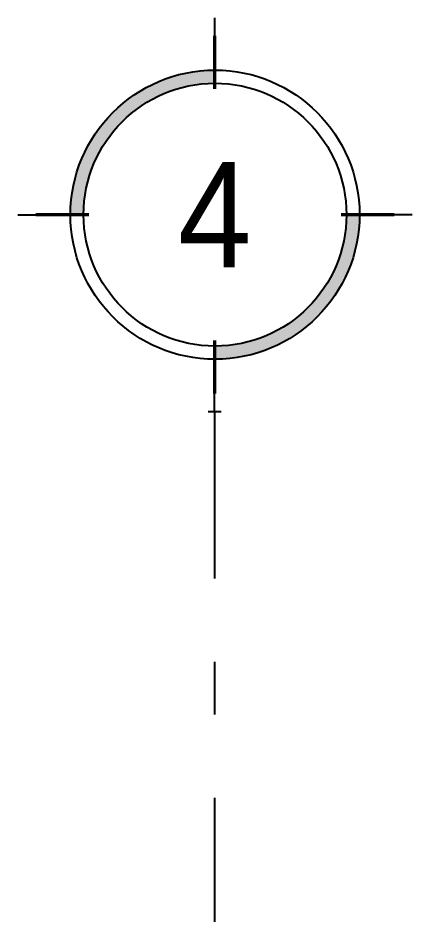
# Model space of a CAD drawing. Header units: metres. Extents: x -0.7 to 10.5, y -2 to 12.8.
# Drawn here: x 8.666 to 9.416, y 11.053 to 12.757 of the extents above; entities that cross this region are included whole.
import ezdxf
from ezdxf.enums import TextEntityAlignment as Align

# ---------------------------------------------------------------- set-up
doc = ezdxf.new("R2010")
doc.units = ezdxf.units.M
doc.header["$MEASUREMENT"] = 0
doc.linetypes.add('DASHDOT', pattern=[25.4, 12.7, -6.35, 0, -6.35])
for name, color, linetype in [('Eje', 5, 'DASHDOT'), ('Globo Eje', 1, 'Continuous'), ('TEXTO', 7, 'Continuous')]:
    doc.layers.add(name, color=color, linetype=linetype)
doc.styles.add('Arial', font='arial.ttf')

# ---------------------------------------------------------------- blocks, each defined once
blk = doc.blocks.new('*U18')
at = {"layer": 'Globo Eje', "ltscale": 0.025, "true_color": 0x636466}
h = blk.add_hatch(color=251, dxfattribs=at)
h.dxf.hatch_style = 1
h.paths.add_polyline_path([(0.0007, -2.7729, 0.414214), (-0.2743, -3.0479), (-0.2493, -3.0479, -0.414214), (0.0007, -2.7979)])
h.paths.add_polyline_path([(0.2757, -3.0479), (0.2507, -3.0479, -0.414214), (0.0007, -3.2979), (0.0007, -3.3229, 0.414214)])
at = {"layer": 'Eje', "ltscale": 0.025}
for points in [[(-0.0125, -3.4221), (0, -3.4221)], [(0, -3.4221), (0, -16.731)], [(0, -3.4221), (0.0125, -3.4221)]]:
    blk.add_lwpolyline(points, dxfattribs=at)
at = {"layer": 'Globo Eje', "ltscale": 0.025}
for points in [[(0, -2.6736), (0, -2.7073)], [(-0.3743, -3.0479), (-0.3405, -3.0479)], [(0.3757, -3.0479), (0.342, -3.0479)], [(0, -3.4221), (0, -3.3884)]]:
    blk.add_lwpolyline(points, dxfattribs=at)
at = {"layer": 'Globo Eje', "color": 251, "ltscale": 0.025, "true_color": 0x636466, "const_width": 0.00625}
for points in [[(0, -2.8086), (0, -2.7073)], [(-0.2393, -3.0479), (-0.3405, -3.0479)], [(0.2407, -3.0479), (0.342, -3.0479)], [(0, -3.2871), (0, -3.3884)]]:
    blk.add_lwpolyline(points, dxfattribs=at)
at = {"layer": 'Globo Eje', "color": 1, "ltscale": 0.025}
blk.add_circle((0.0007, -3.0479), 0.275, dxfattribs=at)
at = {"layer": 'Globo Eje', "color": 1, "ltscale": 0.01}
blk.add_circle((0.0007, -3.0479), 0.25, dxfattribs=at)
at = {"layer": 'TEXTO', "color": 7, "ltscale": 0.025, "style": 'Arial', "width": 0.9, "flags": 8}
for tag, p in [('Eje1', (0, -3.0479)), ('Eje2', (0, -17.1052))]:
    blk.add_attdef(tag, text='', height=0.2, dxfattribs=at).set_placement(p, align=Align.MIDDLE_CENTER)

msp = doc.modelspace()

# ---------------------------------------------------------------- block references
at = {"ltscale": 0.025}
ref = msp.add_blockref('*U18', (9.0402, 15.431), dxfattribs=at)
ref.add_attrib('Eje1', '4', dxfattribs={"layer": 'TEXTO', "color": 7, "ltscale": 0.025, "height": 0.2, "style": 'Arial', "width": 0.9}).set_placement((9.0402, 12.3831), align=Align.MIDDLE_CENTER)

doc.saveas('drawing.dxf')
